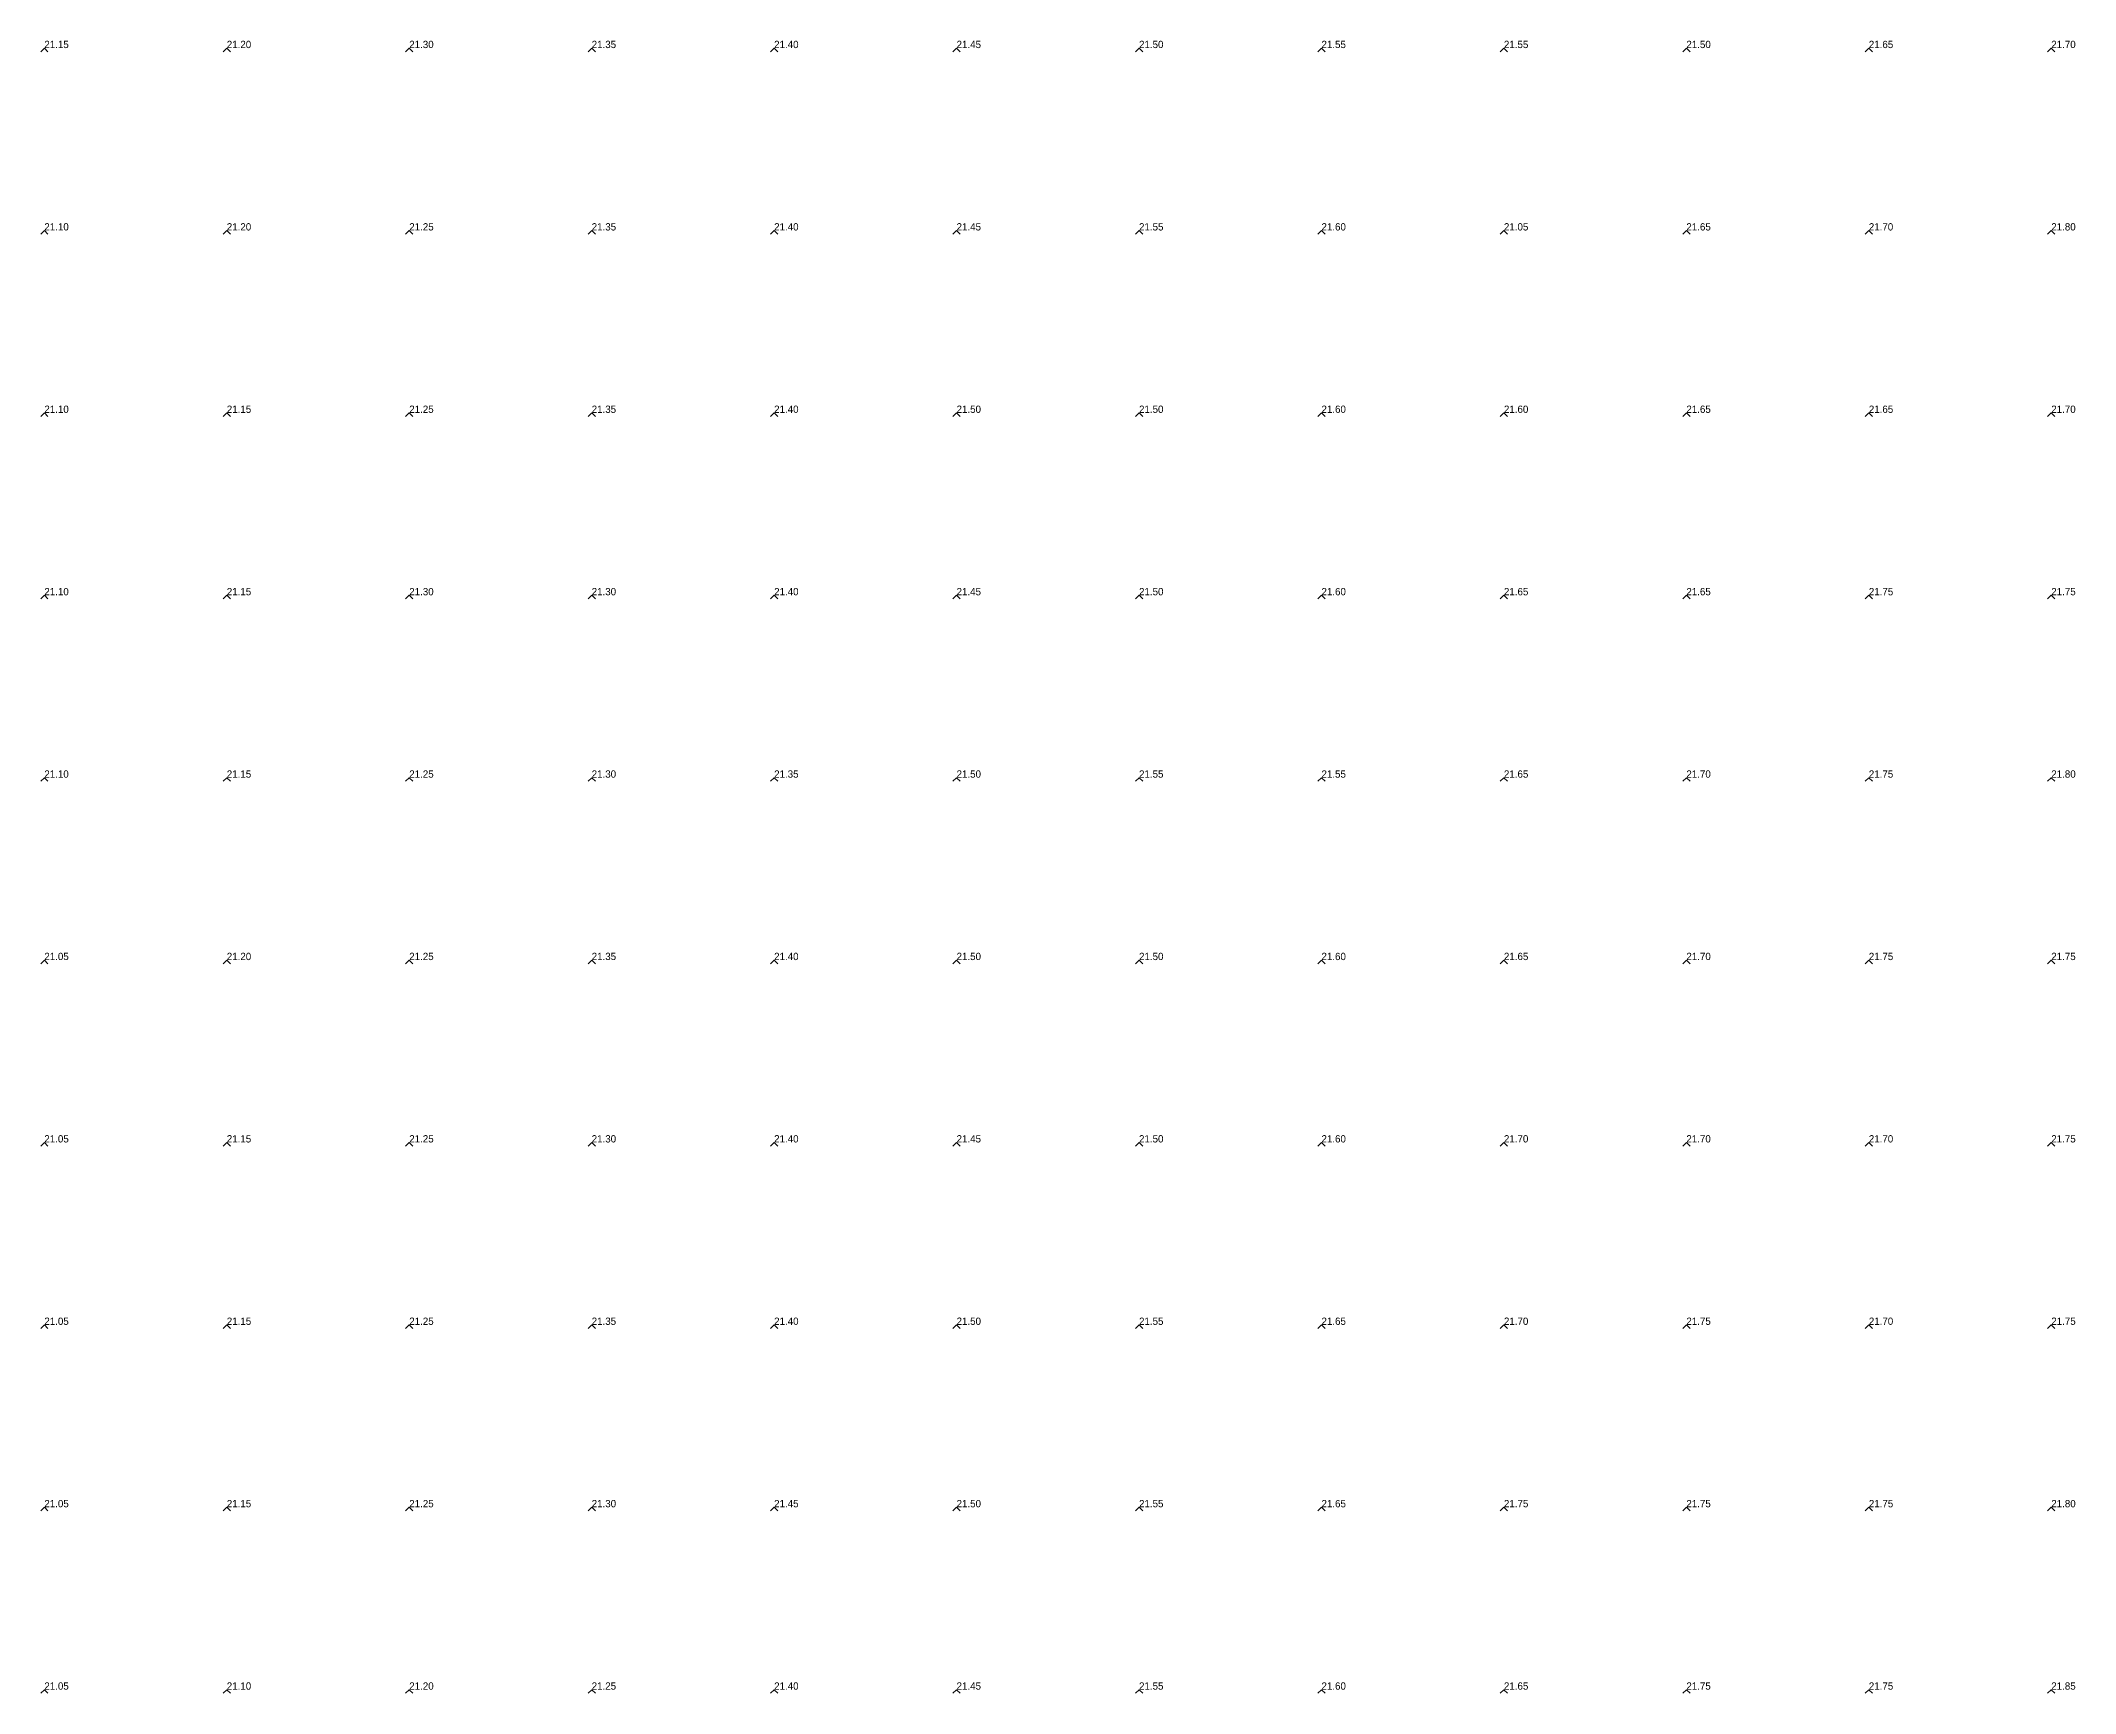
# Model space of a CAD drawing. Extents: x 570945 to 571083, y 5181392 to 5181597.
# Drawn here: x 571007.32 to 571035.2, y 5181546.58 to 5181569.23 of the extents above; entities that cross this region are included whole.
import ezdxf

# ---------------------------------------------------------------- set-up
doc = ezdxf.new("R2010")
doc.units = 0
doc.layers.add('Soundings', color=1, linetype='CONTINUOUS')

msp = doc.modelspace()

# ---------------------------------------------------------------- linework, layer by layer
at = {"layer": 'Soundings'}
for points in [[(571007.325, 5181569.075), (571007.375, 5181569.125), (571007.425, 5181569.075)], [(571009.825, 5181569.075), (571009.875, 5181569.125), (571009.925, 5181569.075)], [(571012.325, 5181569.075), (571012.375, 5181569.125), (571012.425, 5181569.075)], [(571014.825, 5181569.075), (571014.875, 5181569.125), (571014.925, 5181569.075)], [(571017.325, 5181569.075), (571017.375, 5181569.125), (571017.425, 5181569.075)], [(571019.825, 5181569.075), (571019.875, 5181569.125), (571019.925, 5181569.075)], [(571022.325, 5181569.075), (571022.375, 5181569.125), (571022.425, 5181569.075)], [(571024.825, 5181569.075), (571024.875, 5181569.125), (571024.925, 5181569.075)], [(571027.325, 5181569.075), (571027.375, 5181569.125), (571027.425, 5181569.075)], [(571029.825, 5181569.075), (571029.875, 5181569.125), (571029.925, 5181569.075)], [(571032.325, 5181569.075), (571032.375, 5181569.125), (571032.425, 5181569.075)], [(571034.825, 5181569.075), (571034.875, 5181569.125), (571034.925, 5181569.075)], [(571007.325, 5181566.575), (571007.375, 5181566.625), (571007.425, 5181566.575)], [(571009.825, 5181566.575), (571009.875, 5181566.625), (571009.925, 5181566.575)], [(571012.325, 5181566.575), (571012.375, 5181566.625), (571012.425, 5181566.575)], [(571014.825, 5181566.575), (571014.875, 5181566.625), (571014.925, 5181566.575)], [(571017.325, 5181566.575), (571017.375, 5181566.625), (571017.425, 5181566.575)], [(571019.825, 5181566.575), (571019.875, 5181566.625), (571019.925, 5181566.575)], [(571022.325, 5181566.575), (571022.375, 5181566.625), (571022.425, 5181566.575)], [(571024.825, 5181566.575), (571024.875, 5181566.625), (571024.925, 5181566.575)], [(571027.325, 5181566.575), (571027.375, 5181566.625), (571027.425, 5181566.575)], [(571029.825, 5181566.575), (571029.875, 5181566.625), (571029.925, 5181566.575)], [(571032.325, 5181566.575), (571032.375, 5181566.625), (571032.425, 5181566.575)], [(571034.825, 5181566.575), (571034.875, 5181566.625), (571034.925, 5181566.575)], [(571007.325, 5181564.075), (571007.375, 5181564.125), (571007.425, 5181564.075)], [(571009.825, 5181564.075), (571009.875, 5181564.125), (571009.925, 5181564.075)], [(571012.325, 5181564.075), (571012.375, 5181564.125), (571012.425, 5181564.075)], [(571014.825, 5181564.075), (571014.875, 5181564.125), (571014.925, 5181564.075)], [(571017.325, 5181564.075), (571017.375, 5181564.125), (571017.425, 5181564.075)], [(571019.825, 5181564.075), (571019.875, 5181564.125), (571019.925, 5181564.075)], [(571022.325, 5181564.075), (571022.375, 5181564.125), (571022.425, 5181564.075)], [(571024.825, 5181564.075), (571024.875, 5181564.125), (571024.925, 5181564.075)], [(571027.325, 5181564.075), (571027.375, 5181564.125), (571027.425, 5181564.075)], [(571029.825, 5181564.075), (571029.875, 5181564.125), (571029.925, 5181564.075)], [(571032.325, 5181564.075), (571032.375, 5181564.125), (571032.425, 5181564.075)], [(571034.825, 5181564.075), (571034.875, 5181564.125), (571034.925, 5181564.075)], [(571007.325, 5181561.575), (571007.375, 5181561.625), (571007.425, 5181561.575)], [(571009.825, 5181561.575), (571009.875, 5181561.625), (571009.925, 5181561.575)], [(571012.325, 5181561.575), (571012.375, 5181561.625), (571012.425, 5181561.575)], [(571014.825, 5181561.575), (571014.875, 5181561.625), (571014.925, 5181561.575)], [(571017.325, 5181561.575), (571017.375, 5181561.625), (571017.425, 5181561.575)], [(571019.825, 5181561.575), (571019.875, 5181561.625), (571019.925, 5181561.575)], [(571022.325, 5181561.575), (571022.375, 5181561.625), (571022.425, 5181561.575)], [(571024.825, 5181561.575), (571024.875, 5181561.625), (571024.925, 5181561.575)], [(571027.325, 5181561.575), (571027.375, 5181561.625), (571027.425, 5181561.575)], [(571029.825, 5181561.575), (571029.875, 5181561.625), (571029.925, 5181561.575)], [(571032.325, 5181561.575), (571032.375, 5181561.625), (571032.425, 5181561.575)], [(571034.825, 5181561.575), (571034.875, 5181561.625), (571034.925, 5181561.575)], [(571007.325, 5181559.075), (571007.375, 5181559.125), (571007.425, 5181559.075)], [(571009.825, 5181559.075), (571009.875, 5181559.125), (571009.925, 5181559.075)], [(571012.325, 5181559.075), (571012.375, 5181559.125), (571012.425, 5181559.075)], [(571014.825, 5181559.075), (571014.875, 5181559.125), (571014.925, 5181559.075)], [(571017.325, 5181559.075), (571017.375, 5181559.125), (571017.425, 5181559.075)], [(571019.825, 5181559.075), (571019.875, 5181559.125), (571019.925, 5181559.075)], [(571022.325, 5181559.075), (571022.375, 5181559.125), (571022.425, 5181559.075)], [(571024.825, 5181559.075), (571024.875, 5181559.125), (571024.925, 5181559.075)], [(571027.325, 5181559.075), (571027.375, 5181559.125), (571027.425, 5181559.075)], [(571029.825, 5181559.075), (571029.875, 5181559.125), (571029.925, 5181559.075)], [(571032.325, 5181559.075), (571032.375, 5181559.125), (571032.425, 5181559.075)], [(571034.825, 5181559.075), (571034.875, 5181559.125), (571034.925, 5181559.075)], [(571007.325, 5181556.575), (571007.375, 5181556.625), (571007.425, 5181556.575)], [(571009.825, 5181556.575), (571009.875, 5181556.625), (571009.925, 5181556.575)], [(571012.325, 5181556.575), (571012.375, 5181556.625), (571012.425, 5181556.575)], [(571014.825, 5181556.575), (571014.875, 5181556.625), (571014.925, 5181556.575)], [(571017.325, 5181556.575), (571017.375, 5181556.625), (571017.425, 5181556.575)], [(571019.825, 5181556.575), (571019.875, 5181556.625), (571019.925, 5181556.575)], [(571022.325, 5181556.575), (571022.375, 5181556.625), (571022.425, 5181556.575)], [(571024.825, 5181556.575), (571024.875, 5181556.625), (571024.925, 5181556.575)], [(571027.325, 5181556.575), (571027.375, 5181556.625), (571027.425, 5181556.575)], [(571029.825, 5181556.575), (571029.875, 5181556.625), (571029.925, 5181556.575)], [(571032.325, 5181556.575), (571032.375, 5181556.625), (571032.425, 5181556.575)], [(571034.825, 5181556.575), (571034.875, 5181556.625), (571034.925, 5181556.575)], [(571007.325, 5181554.075), (571007.375, 5181554.125), (571007.425, 5181554.075)], [(571009.825, 5181554.075), (571009.875, 5181554.125), (571009.925, 5181554.075)], [(571012.325, 5181554.075), (571012.375, 5181554.125), (571012.425, 5181554.075)], [(571014.825, 5181554.075), (571014.875, 5181554.125), (571014.925, 5181554.075)], [(571017.325, 5181554.075), (571017.375, 5181554.125), (571017.425, 5181554.075)], [(571019.825, 5181554.075), (571019.875, 5181554.125), (571019.925, 5181554.075)], [(571022.325, 5181554.075), (571022.375, 5181554.125), (571022.425, 5181554.075)], [(571024.825, 5181554.075), (571024.875, 5181554.125), (571024.925, 5181554.075)], [(571027.325, 5181554.075), (571027.375, 5181554.125), (571027.425, 5181554.075)], [(571029.825, 5181554.075), (571029.875, 5181554.125), (571029.925, 5181554.075)], [(571032.325, 5181554.075), (571032.375, 5181554.125), (571032.425, 5181554.075)], [(571034.825, 5181554.075), (571034.875, 5181554.125), (571034.925, 5181554.075)], [(571007.325, 5181551.575), (571007.375, 5181551.625), (571007.425, 5181551.575)], [(571009.825, 5181551.575), (571009.875, 5181551.625), (571009.925, 5181551.575)], [(571012.325, 5181551.575), (571012.375, 5181551.625), (571012.425, 5181551.575)], [(571014.825, 5181551.575), (571014.875, 5181551.625), (571014.925, 5181551.575)], [(571017.325, 5181551.575), (571017.375, 5181551.625), (571017.425, 5181551.575)], [(571019.825, 5181551.575), (571019.875, 5181551.625), (571019.925, 5181551.575)], [(571022.325, 5181551.575), (571022.375, 5181551.625), (571022.425, 5181551.575)], [(571024.825, 5181551.575), (571024.875, 5181551.625), (571024.925, 5181551.575)], [(571027.325, 5181551.575), (571027.375, 5181551.625), (571027.425, 5181551.575)], [(571029.825, 5181551.575), (571029.875, 5181551.625), (571029.925, 5181551.575)], [(571032.325, 5181551.575), (571032.375, 5181551.625), (571032.425, 5181551.575)], [(571034.825, 5181551.575), (571034.875, 5181551.625), (571034.925, 5181551.575)], [(571007.325, 5181549.075), (571007.375, 5181549.125), (571007.425, 5181549.075)], [(571009.825, 5181549.075), (571009.875, 5181549.125), (571009.925, 5181549.075)], [(571012.325, 5181549.075), (571012.375, 5181549.125), (571012.425, 5181549.075)], [(571014.825, 5181549.075), (571014.875, 5181549.125), (571014.925, 5181549.075)], [(571017.325, 5181549.075), (571017.375, 5181549.125), (571017.425, 5181549.075)], [(571019.825, 5181549.075), (571019.875, 5181549.125), (571019.925, 5181549.075)], [(571022.325, 5181549.075), (571022.375, 5181549.125), (571022.425, 5181549.075)], [(571024.825, 5181549.075), (571024.875, 5181549.125), (571024.925, 5181549.075)], [(571027.325, 5181549.075), (571027.375, 5181549.125), (571027.425, 5181549.075)], [(571029.825, 5181549.075), (571029.875, 5181549.125), (571029.925, 5181549.075)], [(571032.325, 5181549.075), (571032.375, 5181549.125), (571032.425, 5181549.075)], [(571034.825, 5181549.075), (571034.875, 5181549.125), (571034.925, 5181549.075)], [(571007.325, 5181546.575), (571007.375, 5181546.625), (571007.425, 5181546.575)], [(571009.825, 5181546.575), (571009.875, 5181546.625), (571009.925, 5181546.575)], [(571012.325, 5181546.575), (571012.375, 5181546.625), (571012.425, 5181546.575)], [(571014.825, 5181546.575), (571014.875, 5181546.625), (571014.925, 5181546.575)], [(571017.325, 5181546.575), (571017.375, 5181546.625), (571017.425, 5181546.575)], [(571019.825, 5181546.575), (571019.875, 5181546.625), (571019.925, 5181546.575)], [(571022.325, 5181546.575), (571022.375, 5181546.625), (571022.425, 5181546.575)], [(571024.825, 5181546.575), (571024.875, 5181546.625), (571024.925, 5181546.575)], [(571027.325, 5181546.575), (571027.375, 5181546.625), (571027.425, 5181546.575)], [(571029.825, 5181546.575), (571029.875, 5181546.625), (571029.925, 5181546.575)], [(571032.325, 5181546.575), (571032.375, 5181546.625), (571032.425, 5181546.575)], [(571034.825, 5181546.575), (571034.875, 5181546.625), (571034.925, 5181546.575)]]:
    msp.add_lwpolyline(points, dxfattribs=at)

# ---------------------------------------------------------------- texts
for s, p in [('21.15', (571007.375, 5181569.125, 21.15)), ('21.20', (571009.875, 5181569.125, 21.2)), ('21.30', (571012.375, 5181569.125, 21.3)), ('21.35', (571014.875, 5181569.125, 21.35)), ('21.40', (571017.375, 5181569.125, 21.4)), ('21.45', (571019.875, 5181569.125, 21.45)), ('21.50', (571022.375, 5181569.125, 21.5)), ('21.55', (571024.875, 5181569.125, 21.55)), ('21.55', (571027.375, 5181569.125, 21.55)), ('21.50', (571029.875, 5181569.125, 21.5)), ('21.65', (571032.375, 5181569.125, 21.65)), ('21.70', (571034.875, 5181569.125, 21.7)), ('21.10', (571007.375, 5181566.625, 21.1)), ('21.20', (571009.875, 5181566.625, 21.2)), ('21.25', (571012.375, 5181566.625, 21.25)), ('21.35', (571014.875, 5181566.625, 21.35)), ('21.40', (571017.375, 5181566.625, 21.4)), ('21.45', (571019.875, 5181566.625, 21.45)), ('21.55', (571022.375, 5181566.625, 21.55)), ('21.60', (571024.875, 5181566.625, 21.6)), ('21.05', (571027.375, 5181566.625, 21.05)), ('21.65', (571029.875, 5181566.625, 21.65)), ('21.70', (571032.375, 5181566.625, 21.7)), ('21.80', (571034.875, 5181566.625, 21.8)), ('21.10', (571007.375, 5181564.125, 21.1)), ('21.15', (571009.875, 5181564.125, 21.15)), ('21.25', (571012.375, 5181564.125, 21.25)), ('21.35', (571014.875, 5181564.125, 21.35)), ('21.40', (571017.375, 5181564.125, 21.4)), ('21.50', (571019.875, 5181564.125, 21.5)), ('21.50', (571022.375, 5181564.125, 21.5)), ('21.60', (571024.875, 5181564.125, 21.6)), ('21.60', (571027.375, 5181564.125, 21.6)), ('21.65', (571029.875, 5181564.125, 21.65)), ('21.65', (571032.375, 5181564.125, 21.65)), ('21.70', (571034.875, 5181564.125, 21.7)), ('21.10', (571007.375, 5181561.625, 21.1)), ('21.15', (571009.875, 5181561.625, 21.15)), ('21.30', (571012.375, 5181561.625, 21.3)), ('21.30', (571014.875, 5181561.625, 21.3)), ('21.40', (571017.375, 5181561.625, 21.4)), ('21.45', (571019.875, 5181561.625, 21.45)), ('21.50', (571022.375, 5181561.625, 21.5)), ('21.60', (571024.875, 5181561.625, 21.6)), ('21.65', (571027.375, 5181561.625, 21.65)), ('21.65', (571029.875, 5181561.625, 21.65)), ('21.75', (571032.375, 5181561.625, 21.75)), ('21.75', (571034.875, 5181561.625, 21.75)), ('21.10', (571007.375, 5181559.125, 21.1)), ('21.15', (571009.875, 5181559.125, 21.15)), ('21.25', (571012.375, 5181559.125, 21.25)), ('21.30', (571014.875, 5181559.125, 21.3)), ('21.35', (571017.375, 5181559.125, 21.35)), ('21.50', (571019.875, 5181559.125, 21.5)), ('21.55', (571022.375, 5181559.125, 21.55)), ('21.55', (571024.875, 5181559.125, 21.55)), ('21.65', (571027.375, 5181559.125, 21.65)), ('21.70', (571029.875, 5181559.125, 21.7)), ('21.75', (571032.375, 5181559.125, 21.75)), ('21.80', (571034.875, 5181559.125, 21.8)), ('21.05', (571007.375, 5181556.625, 21.05)), ('21.20', (571009.875, 5181556.625, 21.2)), ('21.25', (571012.375, 5181556.625, 21.25)), ('21.35', (571014.875, 5181556.625, 21.35)), ('21.40', (571017.375, 5181556.625, 21.4)), ('21.50', (571019.875, 5181556.625, 21.5)), ('21.50', (571022.375, 5181556.625, 21.5)), ('21.60', (571024.875, 5181556.625, 21.6)), ('21.65', (571027.375, 5181556.625, 21.65)), ('21.70', (571029.875, 5181556.625, 21.7)), ('21.75', (571032.375, 5181556.625, 21.75)), ('21.75', (571034.875, 5181556.625, 21.75)), ('21.05', (571007.375, 5181554.125, 21.05)), ('21.15', (571009.875, 5181554.125, 21.15)), ('21.25', (571012.375, 5181554.125, 21.25)), ('21.30', (571014.875, 5181554.125, 21.3)), ('21.40', (571017.375, 5181554.125, 21.4)), ('21.45', (571019.875, 5181554.125, 21.45)), ('21.50', (571022.375, 5181554.125, 21.5)), ('21.60', (571024.875, 5181554.125, 21.6)), ('21.70', (571027.375, 5181554.125, 21.7)), ('21.70', (571029.875, 5181554.125, 21.7)), ('21.70', (571032.375, 5181554.125, 21.7)), ('21.75', (571034.875, 5181554.125, 21.75)), ('21.05', (571007.375, 5181551.625, 21.05)), ('21.15', (571009.875, 5181551.625, 21.15)), ('21.25', (571012.375, 5181551.625, 21.25)), ('21.35', (571014.875, 5181551.625, 21.35)), ('21.40', (571017.375, 5181551.625, 21.4)), ('21.50', (571019.875, 5181551.625, 21.5)), ('21.55', (571022.375, 5181551.625, 21.55)), ('21.65', (571024.875, 5181551.625, 21.65)), ('21.70', (571027.375, 5181551.625, 21.7)), ('21.75', (571029.875, 5181551.625, 21.75)), ('21.70', (571032.375, 5181551.625, 21.7)), ('21.75', (571034.875, 5181551.625, 21.75)), ('21.05', (571007.375, 5181549.125, 21.05)), ('21.15', (571009.875, 5181549.125, 21.15)), ('21.25', (571012.375, 5181549.125, 21.25)), ('21.30', (571014.875, 5181549.125, 21.3)), ('21.45', (571017.375, 5181549.125, 21.45)), ('21.50', (571019.875, 5181549.125, 21.5)), ('21.55', (571022.375, 5181549.125, 21.55)), ('21.65', (571024.875, 5181549.125, 21.65)), ('21.75', (571027.375, 5181549.125, 21.75)), ('21.75', (571029.875, 5181549.125, 21.75)), ('21.75', (571032.375, 5181549.125, 21.75)), ('21.80', (571034.875, 5181549.125, 21.8)), ('21.05', (571007.375, 5181546.625, 21.05)), ('21.10', (571009.875, 5181546.625, 21.1)), ('21.20', (571012.375, 5181546.625, 21.2)), ('21.25', (571014.875, 5181546.625, 21.25)), ('21.40', (571017.375, 5181546.625, 21.4)), ('21.45', (571019.875, 5181546.625, 21.45)), ('21.55', (571022.375, 5181546.625, 21.55)), ('21.60', (571024.875, 5181546.625, 21.6)), ('21.65', (571027.375, 5181546.625, 21.65)), ('21.75', (571029.875, 5181546.625, 21.75)), ('21.75', (571032.375, 5181546.625, 21.75)), ('21.85', (571034.875, 5181546.625, 21.85))]:
    msp.add_text(s, height=0.1, dxfattribs=at).set_placement(p)

doc.saveas('drawing.dxf')
